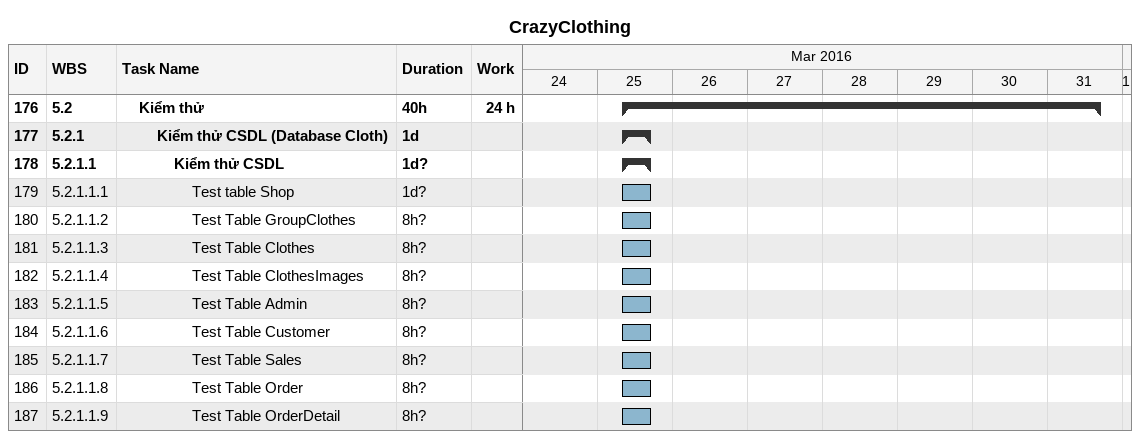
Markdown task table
CrazyClothing

| ID | WBS | Task | Duration | Start | Finish | Work (h) |
|---|---|---|---|---|---|---|
| 176 | 5.2 | **Kiểm thử** | 40h | 2016-03-25 | 2016-03-31 | 24 |
| 177 | 5.2.1 | **Kiểm thử CSDL (Database Cloth)** | 1d | 2016-03-25 | 2016-03-25 |  |
| 178 | 5.2.1.1 | **Kiểm thử CSDL** | 1d? | 2016-03-25 | 2016-03-25 |  |
| 179 | 5.2.1.1.1 | Test table Shop | 1d? | 2016-03-25 | 2016-03-25 |  |
| 180 | 5.2.1.1.2 | Test Table GroupClothes | 8h? | 2016-03-25 | 2016-03-25 |  |
| 181 | 5.2.1.1.3 | Test Table Clothes | 8h? | 2016-03-25 | 2016-03-25 |  |
| 182 | 5.2.1.1.4 | Test Table ClothesImages | 8h? | 2016-03-25 | 2016-03-25 |  |
| 183 | 5.2.1.1.5 | Test Table Admin | 8h? | 2016-03-25 | 2016-03-25 |  |
| 184 | 5.2.1.1.6 | Test Table Customer | 8h? | 2016-03-25 | 2016-03-25 |  |
| 185 | 5.2.1.1.7 | Test Table Sales | 8h? | 2016-03-25 | 2016-03-25 |  |
| 186 | 5.2.1.1.8 | Test Table Order | 8h? | 2016-03-25 | 2016-03-25 |  |
| 187 | 5.2.1.1.9 | Test Table OrderDetail | 8h? | 2016-03-25 | 2016-03-25 |  |
